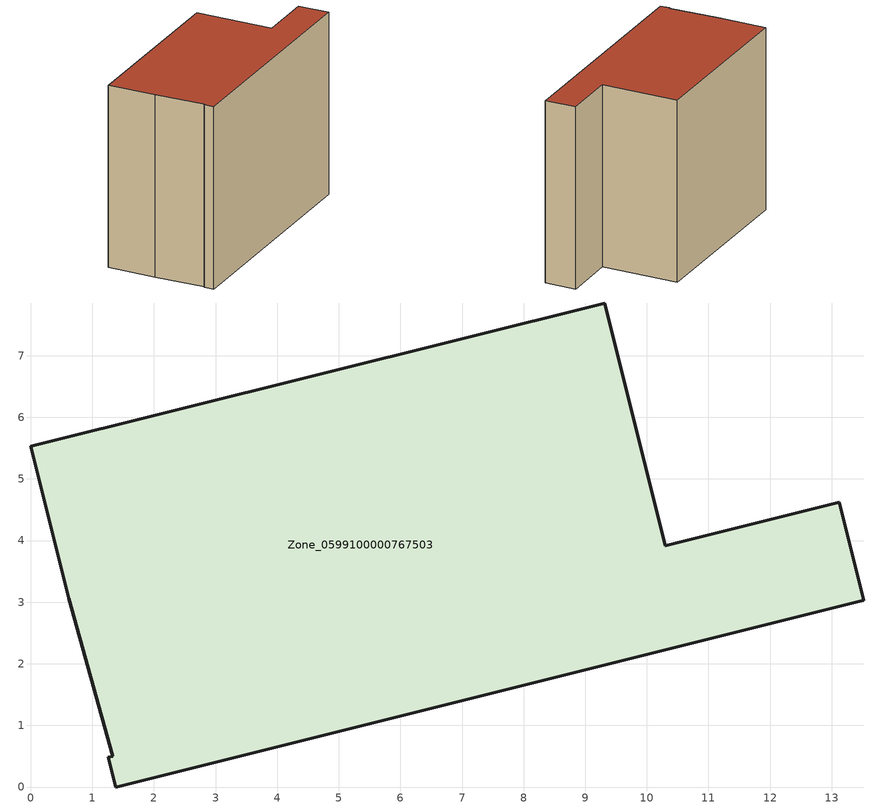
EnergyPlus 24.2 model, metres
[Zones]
Zone_0599100000767503
 floor ground (C_G): 1.33,0.5 0.62,3.06 0,5.53 9.31,7.86 10.3,3.92 13.12,4.62 13.52,3.03 1.38,0 1.26,0.48 z0
 wall outside (C_F): 9.31,7.86 0,5.53 0.62,3.06 1.33,0.5 1.26,0.48 1.38,0 13.52,3.03 13.12,4.62 10.3,3.92 9.31,7.86 z0:9.68
 roof outside (C_R): 0.62,3.06 1.33,0.5 1.26,0.48 1.38,0 13.52,3.03 13.12,4.62 10.3,3.92 9.31,7.86 0,5.53 z9.68
[BUILDING]
Pand.0599100000767503: North Axis=0; Terrain=City; Loads Convergence Tolerance Value=0.04; Temperature Convergence Tolerance Value=0.4; Solar Distribution=FullExterior; Maximum Number of Warmup Days=25; Minimum Number of Warmup Days=1
[Site:Location]
Rotterdam.The.Hague.AP_ZH_NLD Design_Conditions: Latitude=51.96; Longitude=4.45; Time Zone=1; Elevation=-4.5
[SITE:GROUNDTEMPERATURE:BUILDINGSURFACE]
18, 18, 18, 18, 18, 18, 18, 18, 18, 18, 18, 18
[MATERIAL] Thermal Absorptance=0.9; Solar Absorptance=0.7; Visible Absorptance=0.7
Name | Roughness | Thickness | Conductivity | Density | Specific Heat
G.TI.2006-2014 | MediumSmooth | 0.15 | 0.06 | 540 | 1210
F.TI.2006-2014 | Rough | 0.3 | 0.12 | 1920 | 840
R.TI.2006-2014 | MediumRough | 0.2 | 0.08 | 1500 | 1000
[CONSTRUCTION]
C_G: G.TI.2006-2014
C_F: F.TI.2006-2014
C_R: R.TI.2006-2014
[ZONE]
Zone_0599100000767503: Type=1; Multiplier=1; Ceiling Height=Autocalculate; Volume=Autocalculate; Floor Area=autocalculate; Part of Total Floor Area=Yes
[ZONEINFILTRATION:DESIGNFLOWRATE]
Infil_Zone_0599100000767503: Zone or ZoneList or Space or SpaceList=Zone_0599100000767503; Schedule=AlwaysOn; Design Flow Rate Calculation Method=Flow/Area; Flow Rate per Floor Area=0.0015; Constant Term Coefficient=1; Temperature Term Coefficient=0; Velocity Term Coefficient=0; Velocity Squared Term Coefficient=0
[HVACTEMPLATE:ZONE:IDEALLOADSAIRSYSTEM]
Zone_0599100000767503: Maximum Heating Supply Air Temperature=50; Minimum Cooling Supply Air Temperature=13; Maximum Heating Supply Air Humidity Ratio=0.0156; Minimum Cooling Supply Air Humidity Ratio=0.0077; Heating Limit=NoLimit; Cooling Limit=NoLimit; Dehumidification Control Type=ConstantSensibleHeatRatio; Cooling Sensible Heat Ratio=0.7; Dehumidification Setpoint=60; Humidification Control Type=None; Humidification Setpoint=30; Outdoor Air Method=None; Outdoor Air Flow Rate per Person=0.00944; Outdoor Air Flow Rate per Zone Floor Area=0; Outdoor Air Flow Rate per Zone=0; Demand Controlled Ventilation Type=None; Outdoor Air Economizer Type=NoEconomizer; Heat Recovery Type=None; Sensible Heat Recovery Effectiveness=0.7; Latent Heat Recovery Effectiveness=0.65
[ZONECONTROL:THERMOSTAT]
ThermostatControl_Zone_0599100000767503: Zone or ZoneList=Zone_0599100000767503; Control Type Schedule=DualSetpointControlType; Control 1=Thermostat_Zone_0599100000767503; Temperature Difference Between Cutout And Setpoint=0
[THERMOSTATSETPOINT:DUALSETPOINT]
Thermostat_Zone_0599100000767503: Heating Setpoint Temperature Schedule=HeatingSetpoint_Zone_0599100000767503; Cooling Setpoint Temperature Schedule=CoolingSetpoint_Zone_0599100000767503
[SCHEDULE:COMPACT]
HeatingSetpoint_Zone_0599100000767503: Through: 12/31, For: AllDays, Until: 24:00, 21
CoolingSetpoint_Zone_0599100000767503: Through: 12/31, For: AllDays, Until: 24:00, 24
DualSetpointControlType: Through: 12/31, For: AllDays, Until: 24:00, 4
AlwaysOn: Through: 12/31, For: AllDays, Until: 24:00, 1
